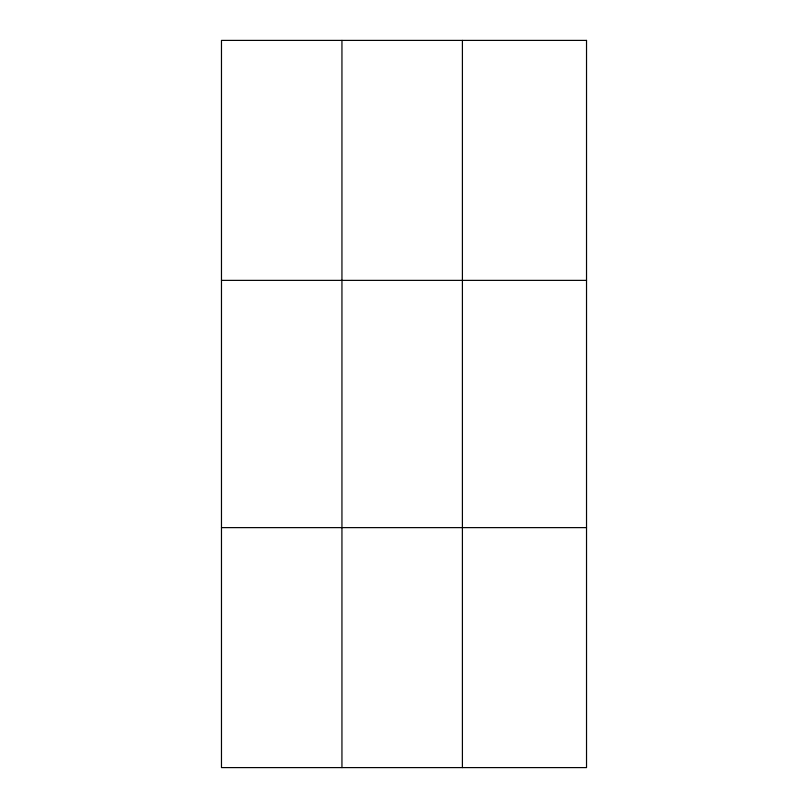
<?xml version="1.0" encoding="UTF-8"?>
<svg xmlns="http://www.w3.org/2000/svg" width="808" height="808" viewBox="0 0 808 808"><rect width="100%" height="100%" fill="white"/><g stroke="black" fill="none" stroke-linecap="round" stroke-linejoin="round"><path stroke-width="1.21" d="M341.946 767.6L341.946 40.4M462.408 767.6L462.408 40.4M221.473 280.376L586.527 280.376M221.473 527.624L586.527 527.624M586.527 40.4L586.527 767.6L221.473 767.6L221.473 40.4L586.527 40.4"/></g></svg>
